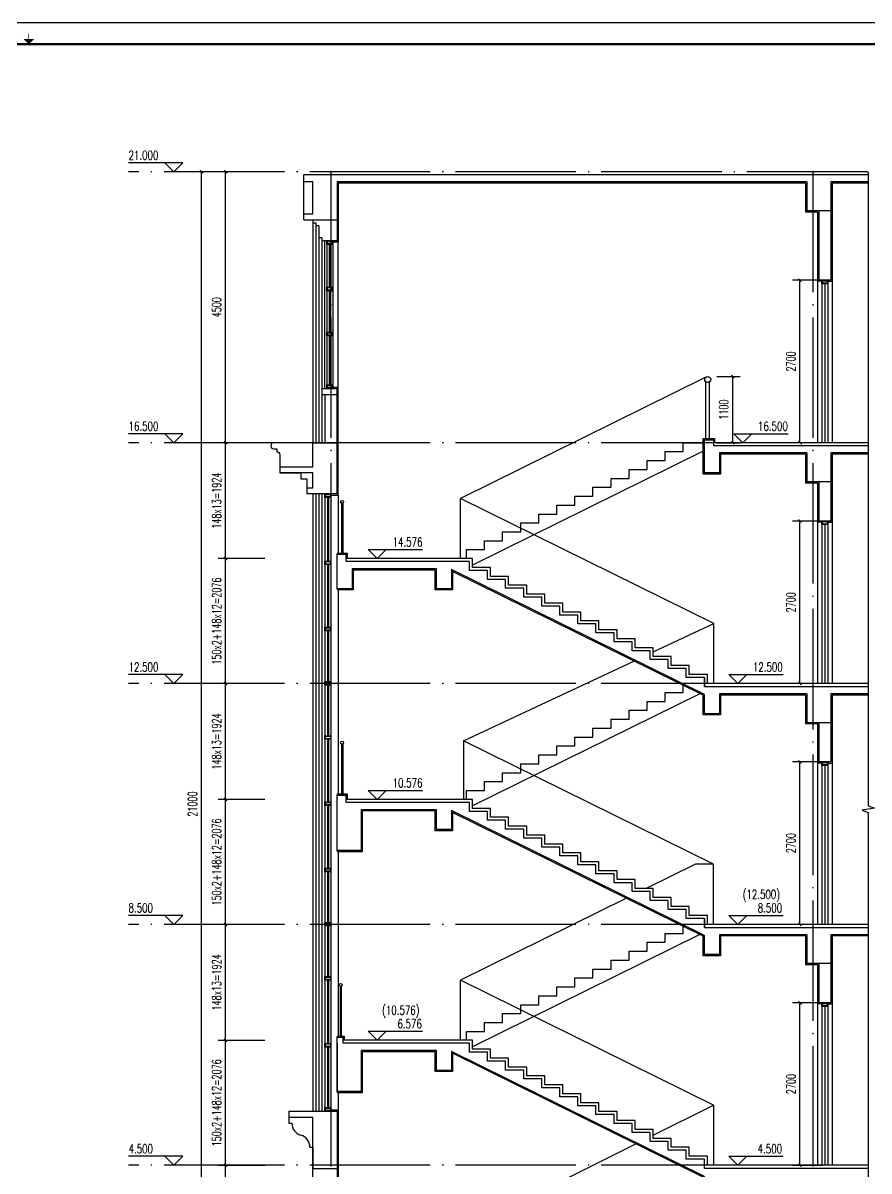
# Model space of a CAD drawing. Extents: x 239268 to 489116, y -316056 to -246175.
# Drawn here: x 328720 to 342769, y -265240 to -246175 of the extents above; entities that cross this region are included whole.
import ezdxf

# ---------------------------------------------------------------- set-up
doc = ezdxf.new("R2010")
doc.units = 0
doc.header["$LTSCALE"] = 1000
doc.header["$MEASUREMENT"] = 0
doc.linetypes.add('DOTE', pattern=[2.42, 2, -0.2, 0.02, -0.2])
doc.layers.get('0').update_dxf_attribs({"linetype": 'CONTINUOUS'})
doc.layers.get('Defpoints').update_dxf_attribs({"color": 6, "linetype": 'CONTINUOUS'})
for name, color, linetype in [('A-墙线', 2, 'CONTINUOUS'), ('A-立面看线', 117, 'CONTINUOUS'), ('A-装饰构件', 197, 'CONTINUOUS'), ('DIM_ELEV', 3, 'CONTINUOUS'), ('DIM_SYMB', 3, 'CONTINUOUS'), ('DOTE', 26, 'DOTE'), ('PUB_DIM', 3, 'CONTINUOUS'), ('PUB_TEXT', 7, 'CONTINUOUS'), ('STAIR', 4, 'CONTINUOUS'), ('WALL', 2, 'CONTINUOUS'), ('WINDOW', 4, 'CONTINUOUS'), ('图框', 85, 'CONTINUOUS'), ('看线', 87, 'CONTINUOUS'), ('看线1', 7, 'CONTINUOUS'), ('面层', 185, 'CONTINUOUS')]:
    doc.layers.add(name, color=color, linetype=linetype)
doc.styles.add('_TCH_DIM', font='SIMPLEX', dxfattribs={"bigfont": 'GBCBIG'})
doc.styles.add('DIM_FONT', font='SIMPLEX.shx', dxfattribs={"width": 0.65})
doc.dimstyles.new('DIMN50', dxfattribs={"dimscale": 0.5, "dimtxt": 300, "dimasz": 100, "dimexe": 250, "dimexo": 300, "dimgap": 150, "dimtad": 1, "dimdec": 0, "dimzin": 0, "dimdsep": 46, "dimtxsty": 'DIM_FONT', "dimblk": 'ARCHTICK', "dimcen": 0.09, "dimclrt": 7, "dimazin": 2, "dimtfac": 1, "dimtdec": 0, "dimtix": 1, "dimtmove": 2, "dimatfit": 3, "dimfxl": 0, "dimtolj": 1, "dimtzin": 0, "dimarcsym": 0})

# ---------------------------------------------------------------- blocks, each defined once
blk = doc.blocks.new('TJAD_TK_A0')
at = {"layer": '图框'}
blk.add_line((2162, 399.3), (973, 399.3), dxfattribs=at)
at = {"layer": '图框', "const_width": 0.3}
blk.add_lwpolyline([(1567.5, 391.74), (1567.5, 394.24)], dxfattribs=at)
at = {"layer": '图框', "const_width": 1.2}
blk.add_lwpolyline([(2152, -431.7), (2152, 389.3), (998, 389.3), (998, -431.7)], close=True, dxfattribs=at)
at = {"layer": '图框'}
blk.add_solid([(1565, 391.74), (1570, 391.74), (1567.5, 389.24)], dxfattribs=at)
blk = doc.blocks.new('_ArchTick')
at = {"color": 0, "linetype": 'ByBlock', "const_width": 0.4}
blk.add_lwpolyline([(-0.5, -0.5), (0.5, 0.5)], dxfattribs=at)
blk = doc.blocks.new('*D33')
at = {"layer": 'Defpoints', "color": 0}
for p in [(340090, -252046), (340506, -252046), (340090, -253146)]:
    blk.add_point(p, dxfattribs=at)
at = {"layer": 'PUB_DIM', "color": 0, "lineweight": -2}
for p, q in [((340240, -252046), (340631, -252046)), ((340506, -253146), (340506, -252046)), ((340240, -253146), (340631, -253146))]:
    blk.add_line(p, q, dxfattribs=at)
at = {"layer": 'PUB_DIM', "color": 0, "lineweight": -2, "xscale": 50, "yscale": 50, "zscale": 50}
for p, rotation in [((340506, -252046), 90), ((340506, -253146), 270)]:
    blk.add_blockref('_ArchTick', p, dxfattribs=dict(at, rotation=rotation))
at = {"layer": 'PUB_DIM', "color": 7, "insert": (340356, -252596), "char_height": 150, "attachment_point": 5, "rotation": 90, "style": 'DIM_FONT'}
blk.add_mtext('\\A1;1100', dxfattribs=at)
blk = doc.blocks.new('*D34')
at = {"layer": 'Defpoints', "color": 0}
for p in [(341622, -254446), (342140, -254446), (342140, -257146)]:
    blk.add_point(p, dxfattribs=at)
at = {"layer": 'PUB_DIM', "color": 0, "lineweight": -2}
for p, q in [((341990, -254446), (341497, -254446)), ((341622, -257146), (341622, -254446)), ((341990, -257146), (341497, -257146))]:
    blk.add_line(p, q, dxfattribs=at)
at = {"layer": 'PUB_DIM', "color": 0, "lineweight": -2, "xscale": 50, "yscale": 50, "zscale": 50}
for p, rotation in [((341622, -254446), 90), ((341622, -257146), 270)]:
    blk.add_blockref('_ArchTick', p, dxfattribs=dict(at, rotation=rotation))
at = {"layer": 'PUB_DIM', "color": 7, "insert": (341472, -255796), "char_height": 150, "attachment_point": 5, "rotation": 90, "style": 'DIM_FONT'}
blk.add_mtext('\\A1;2700', dxfattribs=at)
blk = doc.blocks.new('*D35')
at = {"layer": 'Defpoints', "color": 0}
for p in [(341622, -258446), (342140, -258446), (342140, -261146)]:
    blk.add_point(p, dxfattribs=at)
at = {"layer": 'PUB_DIM', "color": 0, "lineweight": -2}
for p, q in [((341990, -258446), (341497, -258446)), ((341622, -261146), (341622, -258446)), ((341990, -261146), (341497, -261146))]:
    blk.add_line(p, q, dxfattribs=at)
at = {"layer": 'PUB_DIM', "color": 0, "lineweight": -2, "xscale": 50, "yscale": 50, "zscale": 50}
for p, rotation in [((341622, -258446), 90), ((341622, -261146), 270)]:
    blk.add_blockref('_ArchTick', p, dxfattribs=dict(at, rotation=rotation))
at = {"layer": 'PUB_DIM', "color": 7, "insert": (341472, -259796), "char_height": 150, "attachment_point": 5, "rotation": 90, "style": 'DIM_FONT'}
blk.add_mtext('\\A1;2700', dxfattribs=at)
blk = doc.blocks.new('*D36')
at = {"layer": 'Defpoints', "color": 0}
for p in [(341622, -262446), (342140, -262446), (342140, -265146)]:
    blk.add_point(p, dxfattribs=at)
at = {"layer": 'PUB_DIM', "color": 0, "lineweight": -2}
for p, q in [((341990, -262446), (341497, -262446)), ((341622, -265146), (341622, -262446)), ((341990, -265146), (341497, -265146))]:
    blk.add_line(p, q, dxfattribs=at)
at = {"layer": 'PUB_DIM', "color": 0, "lineweight": -2, "xscale": 50, "yscale": 50, "zscale": 50}
for p, rotation in [((341622, -262446), 90), ((341622, -265146), 270)]:
    blk.add_blockref('_ArchTick', p, dxfattribs=dict(at, rotation=rotation))
at = {"layer": 'PUB_DIM', "color": 7, "insert": (341472, -263796), "char_height": 150, "attachment_point": 5, "rotation": 90, "style": 'DIM_FONT'}
blk.add_mtext('\\A1;2700', dxfattribs=at)
blk = doc.blocks.new('*D38')
at = {"layer": 'Defpoints', "color": 0}
for p in [(341622, -250446), (342140, -250446), (342140, -253146)]:
    blk.add_point(p, dxfattribs=at)
at = {"layer": 'PUB_DIM', "color": 0, "lineweight": -2}
for p, q in [((341990, -250446), (341497, -250446)), ((341622, -253146), (341622, -250446)), ((341990, -253146), (341497, -253146))]:
    blk.add_line(p, q, dxfattribs=at)
at = {"layer": 'PUB_DIM', "color": 0, "lineweight": -2, "xscale": 50, "yscale": 50, "zscale": 50}
for p, rotation in [((341622, -250446), 90), ((341622, -253146), 270)]:
    blk.add_blockref('_ArchTick', p, dxfattribs=dict(at, rotation=rotation))
at = {"layer": 'PUB_DIM', "color": 7, "insert": (341472, -251796), "char_height": 150, "attachment_point": 5, "rotation": 90, "style": 'DIM_FONT'}
blk.add_mtext('\\A1;2700', dxfattribs=at)
blk = doc.blocks.new('*D94')
at = {"layer": 'Defpoints', "color": 0}
for p in [(332085, -265146), (332885, -265146), (332885, -267396)]:
    blk.add_point(p, dxfattribs=at)
at = {"layer": 'PUB_DIM', "color": 0, "lineweight": -2}
for p, q in [((332735, -265146), (331960, -265146)), ((332085, -267396), (332085, -265146)), ((332735, -267396), (331960, -267396))]:
    blk.add_line(p, q, dxfattribs=at)
at = {"layer": 'PUB_DIM', "color": 0, "lineweight": -2, "xscale": 50, "yscale": 50, "zscale": 50}
for p, rotation in [((332085, -265146), 90), ((332085, -267396), 270)]:
    blk.add_blockref('_ArchTick', p, dxfattribs=dict(at, rotation=rotation))
at = {"layer": 'PUB_DIM', "color": 7, "insert": (331935, -266271), "char_height": 150, "attachment_point": 5, "rotation": 90, "style": 'DIM_FONT'}
blk.add_mtext('\\A1;150x15=2250', dxfattribs=at)
blk = doc.blocks.new('*D95')
at = {"layer": 'Defpoints', "color": 0}
for p in [(332085, -263070), (332885, -263070), (332885, -265146)]:
    blk.add_point(p, dxfattribs=at)
at = {"layer": 'PUB_DIM', "color": 0, "lineweight": -2}
for p, q in [((332735, -263070), (331960, -263070)), ((332085, -265146), (332085, -263070)), ((332735, -265146), (331960, -265146))]:
    blk.add_line(p, q, dxfattribs=at)
at = {"layer": 'PUB_DIM', "color": 0, "lineweight": -2, "xscale": 50, "yscale": 50, "zscale": 50}
for p, rotation in [((332085, -263070), 90), ((332085, -265146), 270)]:
    blk.add_blockref('_ArchTick', p, dxfattribs=dict(at, rotation=rotation))
at = {"layer": 'PUB_DIM', "color": 7, "insert": (331935, -264108), "char_height": 150, "attachment_point": 5, "rotation": 90, "style": 'DIM_FONT'}
blk.add_mtext('\\A1;150x2+148x12=2076', dxfattribs=at)
blk = doc.blocks.new('*D96')
at = {"layer": 'Defpoints', "color": 0}
for p in [(332085, -261146), (332885, -261146), (332885, -263070)]:
    blk.add_point(p, dxfattribs=at)
at = {"layer": 'PUB_DIM', "color": 0, "lineweight": -2}
for p, q in [((332735, -261146), (331960, -261146)), ((332085, -263070), (332085, -261146)), ((332735, -263070), (331960, -263070))]:
    blk.add_line(p, q, dxfattribs=at)
at = {"layer": 'PUB_DIM', "color": 0, "lineweight": -2, "xscale": 50, "yscale": 50, "zscale": 50}
for p, rotation in [((332085, -261146), 90), ((332085, -263070), 270)]:
    blk.add_blockref('_ArchTick', p, dxfattribs=dict(at, rotation=rotation))
at = {"layer": 'PUB_DIM', "color": 7, "insert": (331935, -262108), "char_height": 150, "attachment_point": 5, "rotation": 90, "style": 'DIM_FONT'}
blk.add_mtext('\\A1;148x13=1924', dxfattribs=at)
blk = doc.blocks.new('*D97')
at = {"layer": 'Defpoints', "color": 0}
for p in [(332085, -259070), (332885, -259070), (332885, -261146)]:
    blk.add_point(p, dxfattribs=at)
at = {"layer": 'PUB_DIM', "color": 0, "lineweight": -2}
for p, q in [((332735, -259070), (331960, -259070)), ((332085, -261146), (332085, -259070)), ((332735, -261146), (331960, -261146))]:
    blk.add_line(p, q, dxfattribs=at)
at = {"layer": 'PUB_DIM', "color": 0, "lineweight": -2, "xscale": 50, "yscale": 50, "zscale": 50}
for p, rotation in [((332085, -259070), 90), ((332085, -261146), 270)]:
    blk.add_blockref('_ArchTick', p, dxfattribs=dict(at, rotation=rotation))
at = {"layer": 'PUB_DIM', "color": 7, "insert": (331935, -260108), "char_height": 150, "attachment_point": 5, "rotation": 90, "style": 'DIM_FONT'}
blk.add_mtext('\\A1;150x2+148x12=2076', dxfattribs=at)
blk = doc.blocks.new('*D98')
at = {"layer": 'Defpoints', "color": 0}
for p in [(332085, -257146), (332885, -257146), (332885, -259070)]:
    blk.add_point(p, dxfattribs=at)
at = {"layer": 'PUB_DIM', "color": 0, "lineweight": -2}
for p, q in [((332735, -257146), (331960, -257146)), ((332085, -259070), (332085, -257146)), ((332735, -259070), (331960, -259070))]:
    blk.add_line(p, q, dxfattribs=at)
at = {"layer": 'PUB_DIM', "color": 0, "lineweight": -2, "xscale": 50, "yscale": 50, "zscale": 50}
for p, rotation in [((332085, -257146), 90), ((332085, -259070), 270)]:
    blk.add_blockref('_ArchTick', p, dxfattribs=dict(at, rotation=rotation))
at = {"layer": 'PUB_DIM', "color": 7, "insert": (331935, -258108), "char_height": 150, "attachment_point": 5, "rotation": 90, "style": 'DIM_FONT'}
blk.add_mtext('\\A1;148x13=1924', dxfattribs=at)
blk = doc.blocks.new('*D99')
at = {"layer": 'Defpoints', "color": 0}
for p in [(332085, -255070), (332885, -255070), (332885, -257146)]:
    blk.add_point(p, dxfattribs=at)
at = {"layer": 'PUB_DIM', "color": 0, "lineweight": -2}
for p, q in [((332735, -255070), (331960, -255070)), ((332085, -257146), (332085, -255070)), ((332735, -257146), (331960, -257146))]:
    blk.add_line(p, q, dxfattribs=at)
at = {"layer": 'PUB_DIM', "color": 0, "lineweight": -2, "xscale": 50, "yscale": 50, "zscale": 50}
for p, rotation in [((332085, -255070), 90), ((332085, -257146), 270)]:
    blk.add_blockref('_ArchTick', p, dxfattribs=dict(at, rotation=rotation))
at = {"layer": 'PUB_DIM', "color": 7, "insert": (331935, -256108), "char_height": 150, "attachment_point": 5, "rotation": 90, "style": 'DIM_FONT'}
blk.add_mtext('\\A1;150x2+148x12=2076', dxfattribs=at)
blk = doc.blocks.new('*D100')
at = {"layer": 'Defpoints', "color": 0}
for p in [(332085, -253146), (332885, -253146), (332885, -255070)]:
    blk.add_point(p, dxfattribs=at)
at = {"layer": 'PUB_DIM', "color": 0, "lineweight": -2}
for p, q in [((332735, -253146), (331960, -253146)), ((332085, -255070), (332085, -253146)), ((332735, -255070), (331960, -255070))]:
    blk.add_line(p, q, dxfattribs=at)
at = {"layer": 'PUB_DIM', "color": 0, "lineweight": -2, "xscale": 50, "yscale": 50, "zscale": 50}
for p, rotation in [((332085, -253146), 90), ((332085, -255070), 270)]:
    blk.add_blockref('_ArchTick', p, dxfattribs=dict(at, rotation=rotation))
at = {"layer": 'PUB_DIM', "color": 7, "insert": (331935, -254108), "char_height": 150, "attachment_point": 5, "rotation": 90, "style": 'DIM_FONT'}
blk.add_mtext('\\A1;148x13=1924', dxfattribs=at)
blk = doc.blocks.new('*D101')
at = {"layer": 'Defpoints', "color": 0}
for p in [(332085, -248646), (332885, -248646), (332885, -253146)]:
    blk.add_point(p, dxfattribs=at)
at = {"layer": 'PUB_DIM', "color": 0, "lineweight": -2}
for p, q in [((332735, -248646), (331960, -248646)), ((332085, -253146), (332085, -248646)), ((332735, -253146), (331960, -253146))]:
    blk.add_line(p, q, dxfattribs=at)
at = {"layer": 'PUB_DIM', "color": 0, "lineweight": -2, "xscale": 50, "yscale": 50, "zscale": 50}
for p, rotation in [((332085, -248646), 90), ((332085, -253146), 270)]:
    blk.add_blockref('_ArchTick', p, dxfattribs=dict(at, rotation=rotation))
at = {"layer": 'PUB_DIM', "color": 7, "insert": (331935, -250896), "char_height": 150, "attachment_point": 5, "rotation": 90, "style": 'DIM_FONT'}
blk.add_mtext('\\A1;4500', dxfattribs=at)
blk = doc.blocks.new('*D102')
at = {"layer": 'Defpoints', "color": 0}
for p in [(342758, -265146), (343558, -265146), (342758, -269646)]:
    blk.add_point(p, dxfattribs=at)
at = {"layer": 'PUB_DIM', "color": 0, "lineweight": -2}
for p, q in [((342908, -265146), (343683, -265146)), ((343558, -269646), (343558, -265146)), ((342908, -269646), (343683, -269646))]:
    blk.add_line(p, q, dxfattribs=at)
at = {"layer": 'PUB_DIM', "color": 0, "lineweight": -2, "xscale": 50, "yscale": 50, "zscale": 50}
for p, rotation in [((343558, -265146), 90), ((343558, -269646), 270)]:
    blk.add_blockref('_ArchTick', p, dxfattribs=dict(at, rotation=rotation))
at = {"layer": 'PUB_DIM', "color": 7, "insert": (343408, -267396), "char_height": 150, "attachment_point": 5, "rotation": 90, "style": 'DIM_FONT'}
blk.add_mtext('\\A1;4500', dxfattribs=at)
blk = doc.blocks.new('*D103')
at = {"layer": 'Defpoints', "color": 0}
for p in [(342758, -261146), (343558, -261146), (342758, -265146)]:
    blk.add_point(p, dxfattribs=at)
at = {"layer": 'PUB_DIM', "color": 0, "lineweight": -2}
for p, q in [((342908, -261146), (343683, -261146)), ((343558, -265146), (343558, -261146)), ((342908, -265146), (343683, -265146))]:
    blk.add_line(p, q, dxfattribs=at)
at = {"layer": 'PUB_DIM', "color": 0, "lineweight": -2, "xscale": 50, "yscale": 50, "zscale": 50}
for p, rotation in [((343558, -261146), 90), ((343558, -265146), 270)]:
    blk.add_blockref('_ArchTick', p, dxfattribs=dict(at, rotation=rotation))
at = {"layer": 'PUB_DIM', "color": 7, "insert": (343408, -263146), "char_height": 150, "attachment_point": 5, "rotation": 90, "style": 'DIM_FONT'}
blk.add_mtext('\\A1;4000', dxfattribs=at)
blk = doc.blocks.new('*D104')
at = {"layer": 'Defpoints', "color": 0}
for p in [(342758, -257146), (343558, -257146), (342758, -261146)]:
    blk.add_point(p, dxfattribs=at)
at = {"layer": 'PUB_DIM', "color": 0, "lineweight": -2}
for p, q in [((342908, -257146), (343683, -257146)), ((343558, -261146), (343558, -257146)), ((342908, -261146), (343683, -261146))]:
    blk.add_line(p, q, dxfattribs=at)
at = {"layer": 'PUB_DIM', "color": 0, "lineweight": -2, "xscale": 50, "yscale": 50, "zscale": 50}
for p, rotation in [((343558, -257146), 90), ((343558, -261146), 270)]:
    blk.add_blockref('_ArchTick', p, dxfattribs=dict(at, rotation=rotation))
at = {"layer": 'PUB_DIM', "color": 7, "insert": (343408, -259146), "char_height": 150, "attachment_point": 5, "rotation": 90, "style": 'DIM_FONT'}
blk.add_mtext('\\A1;4000', dxfattribs=at)
blk = doc.blocks.new('*D105')
at = {"layer": 'Defpoints', "color": 0}
for p in [(342758, -253146), (343558, -253146), (342758, -257146)]:
    blk.add_point(p, dxfattribs=at)
at = {"layer": 'PUB_DIM', "color": 0, "lineweight": -2}
for p, q in [((342908, -253146), (343683, -253146)), ((343558, -257146), (343558, -253146)), ((342908, -257146), (343683, -257146))]:
    blk.add_line(p, q, dxfattribs=at)
at = {"layer": 'PUB_DIM', "color": 0, "lineweight": -2, "xscale": 50, "yscale": 50, "zscale": 50}
for p, rotation in [((343558, -253146), 90), ((343558, -257146), 270)]:
    blk.add_blockref('_ArchTick', p, dxfattribs=dict(at, rotation=rotation))
at = {"layer": 'PUB_DIM', "color": 7, "insert": (343408, -255146), "char_height": 150, "attachment_point": 5, "rotation": 90, "style": 'DIM_FONT'}
blk.add_mtext('\\A1;4000', dxfattribs=at)
blk = doc.blocks.new('*D106')
at = {"layer": 'Defpoints', "color": 0}
for p in [(342758, -248646), (343558, -248646), (342758, -253146)]:
    blk.add_point(p, dxfattribs=at)
at = {"layer": 'PUB_DIM', "color": 0, "lineweight": -2}
for p, q in [((342908, -248646), (343683, -248646)), ((343558, -253146), (343558, -248646)), ((342908, -253146), (343683, -253146))]:
    blk.add_line(p, q, dxfattribs=at)
at = {"layer": 'PUB_DIM', "color": 0, "lineweight": -2, "xscale": 50, "yscale": 50, "zscale": 50}
for p, rotation in [((343558, -248646), 90), ((343558, -253146), 270)]:
    blk.add_blockref('_ArchTick', p, dxfattribs=dict(at, rotation=rotation))
at = {"layer": 'PUB_DIM', "color": 7, "insert": (343408, -250896), "char_height": 150, "attachment_point": 5, "rotation": 90, "style": 'DIM_FONT'}
blk.add_mtext('\\A1;4500', dxfattribs=at)
blk = doc.blocks.new('*D331')
at = {"layer": 'Defpoints', "color": 0}
for p in [(342758, -248646), (343958, -248646), (342758, -269646)]:
    blk.add_point(p, dxfattribs=at)
at = {"layer": 'PUB_DIM', "color": 0, "lineweight": -2}
for p, q in [((342908, -248646), (344083, -248646)), ((343958, -269646), (343958, -248646)), ((342908, -269646), (344083, -269646))]:
    blk.add_line(p, q, dxfattribs=at)
at = {"layer": 'PUB_DIM', "color": 0, "lineweight": -2, "xscale": 50, "yscale": 50, "zscale": 50}
for p, rotation in [((343958, -248646), 90), ((343958, -269646), 270)]:
    blk.add_blockref('_ArchTick', p, dxfattribs=dict(at, rotation=rotation))
at = {"layer": 'PUB_DIM', "color": 7, "insert": (343808, -259146), "char_height": 150, "attachment_point": 5, "rotation": 90, "style": 'DIM_FONT'}
blk.add_mtext('\\A1;21000', dxfattribs=at)
blk = doc.blocks.new('*D332')
at = {"layer": 'Defpoints', "color": 0}
for p in [(331685, -248646), (332885, -248646), (332885, -269646)]:
    blk.add_point(p, dxfattribs=at)
at = {"layer": 'PUB_DIM', "color": 0, "lineweight": -2}
for p, q in [((332735, -248646), (331560, -248646)), ((331685, -269646), (331685, -248646)), ((332735, -269646), (331560, -269646))]:
    blk.add_line(p, q, dxfattribs=at)
at = {"layer": 'PUB_DIM', "color": 0, "lineweight": -2, "xscale": 50, "yscale": 50, "zscale": 50}
for p, rotation in [((331685, -248646), 90), ((331685, -269646), 270)]:
    blk.add_blockref('_ArchTick', p, dxfattribs=dict(at, rotation=rotation))
at = {"layer": 'PUB_DIM', "color": 7, "insert": (331535, -259146), "char_height": 150, "attachment_point": 5, "rotation": 90, "style": 'DIM_FONT'}
blk.add_mtext('\\A1;21000', dxfattribs=at)

msp = doc.modelspace()

# ---------------------------------------------------------------- linework, layer by layer
at = {"layer": 'A-墙线'}
for p, q in [((341734.9, -248815.7), (341734.9, -249295.7)), ((342134.9, -248815.7), (342134.9, -249295.7)), ((341934.9, -249295.7), (341934.9, -250445.7)), ((341734.9, -253315.7), (341734.9, -253795.7)), ((342134.9, -253315.7), (342134.9, -253795.7)), ((341934.9, -253795.7), (341934.9, -254445.7)), ((341734.9, -257315.7), (341734.9, -257795.7)), ((342134.9, -257315.7), (342134.9, -257795.7)), ((341934.9, -257795.7), (341934.9, -258445.7)), ((341734.9, -261315.7), (341734.9, -261795.7)), ((342134.9, -261315.7), (342134.9, -261795.7)), ((341934.9, -261795.7), (341934.9, -262445.7))]:
    msp.add_line(p, q, dxfattribs=at)
at = {"layer": 'A-立面看线'}
for p, q in [((333734.9, -252245.7), (333734.9, -249795.7)), ((333954.9, -252225.7), (333954.9, -249815.7)), ((341914.9, -250465.7), (341914.9, -253145.7)), ((342154.9, -250465.7), (342154.9, -253145.7)), ((333534.9, -253995.7), (333534.9, -264245.7)), ((333584.9, -253995.7), (333584.9, -264245.7)), ((333634.9, -253995.7), (333634.9, -264245.7)), ((333684.9, -253995.7), (333684.9, -264245.7)), ((333954.9, -254015.7), (333954.9, -254977.7)), ((341914.9, -254465.7), (341914.9, -257145.7)), ((342154.9, -254465.7), (342154.9, -257145.7)), ((333954.9, -255589.7), (333954.9, -258977.7)), ((341914.9, -258465.7), (341914.9, -261145.7)), ((342154.9, -258465.7), (342154.9, -261145.7)), ((333954.9, -259939.7), (333954.9, -262999.7)), ((341914.9, -262465.7), (341914.9, -265145.7)), ((342154.9, -262465.7), (342154.9, -265145.7)), ((333934.9, -262999.7), (333934.9, -263019.7)), ((333954.9, -263939.7), (333954.9, -264225.7)), ((333134.9, -264245.7), (333684.9, -264245.7))]:
    msp.add_line(p, q, dxfattribs=at)
at = {"layer": 'A-装饰构件'}
for p, q in [((333534.9, -249495.7), (333534.9, -253145.7)), ((333584.9, -249545.7), (333584.9, -253145.7)), ((333634.9, -249745.7), (333634.9, -253145.7)), ((333684.9, -249795.7), (333684.9, -252245.7)), ((333684.9, -252345.7), (333684.9, -253145.7))]:
    msp.add_line(p, q, dxfattribs=at)
at = {"layer": 'DIM_ELEV'}
for p, q in [((331373.8, -248495.7), (330473.8, -248495.7)), ((331223.8, -248645.7), (331073.8, -248495.7)), ((331223.8, -248645.7), (331373.8, -248495.7)), ((332084.9, -248645.7), (331073.8, -248645.7)), ((331373.8, -252995.7), (330473.8, -252995.7)), ((331223.8, -253145.7), (331073.8, -252995.7)), ((331223.8, -253145.7), (331373.8, -252995.7)), ((340675.7, -253145.7), (340525.7, -252995.7)), ((340525.7, -252995.7), (341425.7, -252995.7)), ((340675.7, -253145.7), (340825.7, -252995.7)), ((332084.9, -253145.7), (331073.8, -253145.7)), ((334603.6, -255069.7), (334453.6, -254919.7)), ((334453.6, -254919.7), (335353.6, -254919.7)), ((334603.6, -255069.7), (334753.6, -254919.7)), ((331373.8, -256995.7), (330473.8, -256995.7)), ((331223.8, -257145.7), (331073.8, -256995.7)), ((331223.8, -257145.7), (331373.8, -256995.7)), ((340590.9, -257145.7), (340440.9, -256995.7)), ((340440.9, -256995.7), (341340.9, -256995.7)), ((340590.9, -257145.7), (340740.9, -256995.7)), ((332084.9, -257145.7), (331073.8, -257145.7)), ((334603.6, -259069.7), (334453.6, -258919.7)), ((334453.6, -258919.7), (335353.6, -258919.7)), ((334603.6, -259069.7), (334753.6, -258919.7)), ((331373.8, -260995.7), (330473.8, -260995.7)), ((331223.8, -261145.7), (331073.8, -260995.7)), ((331223.8, -261145.7), (331373.8, -260995.7)), ((340590.9, -261145.7), (340440.9, -260995.7)), ((340440.9, -260995.7), (341340.9, -260995.7)), ((340590.9, -261145.7), (340740.9, -260995.7)), ((332084.9, -261145.7), (331073.8, -261145.7)), ((334603.6, -263069.7), (334453.6, -262919.7)), ((334453.6, -262919.7), (335353.6, -262919.7)), ((334603.6, -263069.7), (334753.6, -262919.7)), ((331373.8, -264995.7), (330473.8, -264995.7)), ((331223.8, -265145.7), (331073.8, -264995.7)), ((331223.8, -265145.7), (331373.8, -264995.7)), ((340590.9, -265145.7), (340440.9, -264995.7)), ((340440.9, -264995.7), (341340.9, -264995.7)), ((340590.9, -265145.7), (340740.9, -264995.7)), ((332084.9, -265145.7), (331073.8, -265145.7))]:
    msp.add_line(p, q, dxfattribs=at)
at = {"layer": 'DIM_SYMB'}
msp.add_lwpolyline([(342757.5, -248645.7), (342757.5, -259174.4), (342862.5, -259212.7), (342652.5, -259249.7), (342757.5, -259286.9), (342757.5, -269815.7)], dxfattribs=at)
at = {"layer": 'DOTE'}
for p, q in [((345162.7, -248645.7), (330473.8, -248645.7)), ((333834.9, -248645.7), (333834.9, -267815.7)), ((341834.9, -248645.7), (341834.9, -274624.2)), ((345162.7, -253145.7), (330473.8, -253145.7)), ((345162.7, -257145.7), (330473.8, -257145.7)), ((345162.7, -261145.7), (330473.8, -261145.7)), ((345162.7, -265145.7), (330473.8, -265145.7))]:
    msp.add_line(p, q, dxfattribs=at)
at = {"layer": 'STAIR'}
for p, q in [((340060.3, -253075.7), (340060.3, -252135.7)), ((340120.3, -253075.7), (340120.3, -252135.7)), ((340192.1, -256148.7), (335985, -254071)), ((335985, -255069.7), (335985, -254071)), ((334009.9, -254150.6), (334009.9, -254977.7)), ((334029.9, -254150.6), (334029.9, -254977.7)), ((340192.1, -257145.7), (340192.1, -256148.7)), ((336034.9, -258095.6), (336034.9, -259069.7)), ((334009.9, -258150.6), (334009.9, -258977.7)), ((334029.9, -258150.6), (334029.9, -258977.7)), ((335984.9, -263069.7), (335984.9, -262071)), ((333984.9, -262172.6), (333984.9, -262999.7)), ((334004.9, -262172.6), (334004.9, -262999.7)), ((340185.5, -264145.4), (340185.5, -265145.7))]:
    msp.add_line(p, q, dxfattribs=at)
for points in [[(340184.9, -261145.7), (340184.9, -260145.1), (336034.9, -258095.6)], [(340185.5, -264145.4), (335984.9, -262070.9)]]:
    msp.add_lwpolyline(points, dxfattribs=at)
at = {"layer": 'WALL'}
for p, q in [((342757.5, -248695.7), (333384.9, -248695.7)), ((333384.9, -249445.7), (333384.9, -248695.7)), ((333534.9, -248815.7), (333384.9, -248815.7)), ((333534.9, -249345.7), (333534.9, -248815.7)), ((333934.9, -248815.7), (333934.9, -249795.7)), ((341734.9, -248815.7), (333934.9, -248815.7)), ((342757.5, -248815.7), (342134.9, -248815.7)), ((333384.9, -249345.7), (333534.9, -249345.7)), ((342134.9, -249295.7), (341734.9, -249295.7)), ((342134.9, -249295.7), (342134.9, -250445.7)), ((333384.9, -249445.7), (333934.9, -249445.7)), ((333534.9, -249445.7), (333534.9, -249495.7)), ((333534.9, -249495.7), (333584.9, -249495.7)), ((333584.9, -249495.7), (333584.9, -249545.7)), ((333634.9, -249545.7), (333584.9, -249545.7)), ((333634.9, -249545.7), (333634.9, -249745.7)), ((333684.9, -249745.7), (333634.9, -249745.7)), ((333684.9, -249745.7), (333684.9, -249795.7)), ((333934.9, -249795.7), (333684.9, -249795.7)), ((342134.9, -250445.7), (341934.9, -250445.7)), ((333684.9, -252245.7), (333934.9, -252245.7)), ((333684.9, -252245.7), (333684.9, -252345.7)), ((333684.9, -252345.7), (333934.9, -252345.7)), ((333734.9, -252345.7), (333734.9, -253145.7)), ((333934.9, -253995.7), (333934.9, -252245.7)), ((333534.9, -253545.7), (333534.9, -253145.7)), ((333534.9, -253145.7), (333934.9, -253145.7)), ((340184.9, -253095.7), (340184.9, -253195.7)), ((342757.5, -253195.7), (340184.9, -253195.7)), ((332984.9, -253545.7), (333534.9, -253545.7)), ((333534.9, -253645.7), (332984.9, -253645.7)), ((333534.9, -253895.7), (333534.9, -253645.7)), ((333434.9, -253895.7), (333534.9, -253895.7)), ((333434.9, -253895.7), (333434.9, -253995.7)), ((342134.9, -253795.7), (341734.9, -253795.7)), ((342134.9, -253795.7), (342134.9, -254445.7)), ((333934.9, -253995.7), (333434.9, -253995.7)), ((342134.9, -254445.7), (341934.9, -254445.7)), ((341734.9, -257315.7), (340284.9, -257315.7)), ((340284.9, -257315.7), (340284.9, -257645.7)), ((342757.5, -257315.7), (342134.9, -257315.7)), ((342134.9, -257795.7), (341734.9, -257795.7)), ((342134.9, -257795.7), (342134.9, -258445.7)), ((342134.9, -258445.7), (341934.9, -258445.7)), ((341734.9, -261315.7), (340284.9, -261315.7)), ((340284.9, -261315.7), (340284.9, -261645.7)), ((342757.5, -261315.7), (342134.9, -261315.7)), ((342134.9, -261795.7), (341734.9, -261795.7)), ((342134.9, -261795.7), (342134.9, -262445.7)), ((342134.9, -262445.7), (341934.9, -262445.7)), ((333934.9, -263119.7), (333934.9, -263919.7)), ((333134.9, -264245.7), (333934.9, -264245.7)), ((333134.9, -264245.7), (333134.9, -264345.7)), ((333934.9, -264245.7), (333934.9, -265995.7)), ((333134.9, -264345.7), (333534.9, -264345.7)), ((333534.9, -265995.7), (333534.9, -264345.7)), ((333534.9, -265195.7), (333934.9, -265195.7)), ((342757.5, -265195.7), (340034.9, -265195.7))]:
    msp.add_line(p, q, dxfattribs=at)
for points in [[(341734.9, -253315.7), (340284.9, -253315.7), (340284.9, -253645.7), (340034.9, -253645.7), (340034.9, -253095.7), (340184.9, -253095.7)], [(342757.5, -253315.7), (342134.9, -253315.7)], [(340284.9, -257645.7), (340034.9, -257645.7), (340034.9, -257327.7), (335834.9, -255252.9), (335834.9, -255569.7), (335584.9, -255569.7), (335584.9, -255239.7), (334184.9, -255239.7), (334184.9, -255569.7), (333934.9, -255569.7), (333934.9, -254997.7), (334084.9, -254997.7)], [(340034.9, -257195.7), (340034.9, -257045.7), (339734.9, -257045.7), (339734.9, -256895.7), (339734.9, -256895.7), (339434.9, -256895.7), (339434.9, -256747.7), (339134.9, -256747.7), (339134.9, -256599.7), (338834.9, -256599.7), (338834.9, -256451.7), (338534.9, -256451.7), (338534.9, -256303.7), (338234.9, -256303.7), (338234.9, -256155.7), (337934.9, -256155.7), (337934.9, -256007.7), (337634.9, -256007.7), (337634.9, -255859.7), (337334.9, -255859.7), (337334.9, -255711.7), (337034.9, -255711.7), (337034.9, -255563.7), (336734.9, -255563.7), (336734.9, -255415.7), (336434.9, -255415.7), (336434.9, -255267.7), (336134.9, -255267.7), (336134.9, -255119.7), (334084.9, -255119.7), (334084.9, -254997.7)], [(340034.9, -257045.7), (340034.9, -257195.7), (342757.5, -257195.7)], [(340284.9, -261645.7), (340034.9, -261645.7), (340034.9, -261327.7), (335834.9, -259252.9), (335834.9, -259569.7), (335584.9, -259569.7), (335584.9, -259239.7), (334334.9, -259239.7), (334334.9, -259919.7), (333934.9, -259919.7), (333934.9, -258997.7), (334084.9, -258997.7)], [(340034.9, -261195.7), (340034.9, -261045.7), (339734.9, -261045.7), (339734.9, -260895.7), (339734.9, -260895.7), (339434.9, -260895.7), (339434.9, -260747.7), (339134.9, -260747.7), (339134.9, -260599.7), (338834.9, -260599.7), (338834.9, -260451.7), (338534.9, -260451.7), (338534.9, -260303.7), (338234.9, -260303.7), (338234.9, -260155.7), (337934.9, -260155.7), (337934.9, -260007.7), (337634.9, -260007.7), (337634.9, -259859.7), (337334.9, -259859.7), (337334.9, -259711.7), (337034.9, -259711.7), (337034.9, -259563.7), (336734.9, -259563.7), (336734.9, -259415.7), (336434.9, -259415.7), (336434.9, -259267.7), (336134.9, -259267.7), (336134.9, -259119.7), (334084.9, -259119.7), (334084.9, -258997.7)], [(340034.9, -261045.7), (340034.9, -261195.7), (342757.5, -261195.7)], [(340284.9, -261645.7), (340034.9, -261645.7), (340034.9, -261407.5)], [(340284.9, -265645.7), (340034.9, -265645.7), (340034.9, -265329.6), (335834.9, -263252.9), (335834.9, -263569.7), (335584.9, -263569.7), (335584.9, -263239.7), (334334.9, -263239.7), (334334.9, -263919.7), (333934.9, -263919.7), (333934.9, -263019.7), (334034.9, -263019.7)], [(340034.9, -265195.7), (340034.9, -265045.7), (339734.9, -265045.7), (339734.9, -264895.7), (339734.9, -264895.7), (339434.9, -264895.7), (339434.9, -264747.7), (339134.9, -264747.7), (339134.9, -264599.7), (338834.9, -264599.7), (338834.9, -264451.7), (338534.9, -264451.7), (338534.9, -264303.7), (338234.9, -264303.7), (338234.9, -264155.7), (337934.9, -264155.7), (337934.9, -264007.7), (337634.9, -264007.7), (337634.9, -263859.7), (337334.9, -263859.7), (337334.9, -263711.7), (337034.9, -263711.7), (337034.9, -263563.7), (336734.9, -263563.7), (336734.9, -263415.7), (336434.9, -263415.7), (336434.9, -263267.7), (336134.9, -263267.7), (336134.9, -263119.7), (334034.9, -263119.7), (334034.9, -263019.7)]]:
    msp.add_lwpolyline(points, dxfattribs=at)
msp.add_circle((340090.3, -252095.7), 50, dxfattribs=at)
at = {"layer": 'WINDOW', "linetype": 'Continuous'}
for p, q in [((333764.9, -249855.7), (333764.9, -250560.7)), ((333804.9, -249855.7), (333804.9, -250560.7)), ((333814.9, -249855.7), (333814.9, -250560.7)), ((333824.9, -249855.7), (333824.9, -250560.7)), ((333864.9, -249855.7), (333864.9, -250560.7)), ((341984.9, -250505.7), (341984.9, -253145.7)), ((342034.9, -250505.7), (342034.9, -253145.7)), ((342084.9, -250505.7), (342084.9, -253145.7)), ((333764.9, -250620.7), (333764.9, -251310.7)), ((333804.9, -250620.7), (333804.9, -251310.7)), ((333814.9, -250620.7), (333814.9, -251310.7)), ((333824.9, -250620.7), (333824.9, -251310.7)), ((333864.9, -250620.7), (333864.9, -251310.7)), ((333764.9, -251370.7), (333764.9, -252185.7)), ((333804.9, -251370.7), (333804.9, -252185.7)), ((333814.9, -251370.7), (333814.9, -252185.7)), ((333824.9, -251370.7), (333824.9, -252185.7)), ((333864.9, -251370.7), (333864.9, -252185.7)), ((333734.9, -254055.7), (333734.9, -255110.7)), ((333774.9, -254055.7), (333774.9, -255110.7)), ((333784.9, -254055.7), (333784.9, -255110.7)), ((333794.9, -254055.7), (333794.9, -255110.7)), ((333834.9, -254055.7), (333834.9, -255110.7)), ((341984.9, -254505.7), (341984.9, -257145.7)), ((342034.9, -254505.7), (342034.9, -257145.7)), ((342084.9, -254505.7), (342084.9, -257145.7)), ((333734.9, -255170.7), (333734.9, -256210.7)), ((333774.9, -255170.7), (333774.9, -256210.7)), ((333784.9, -255170.7), (333784.9, -256210.7)), ((333794.9, -255170.7), (333794.9, -256210.7)), ((333834.9, -255170.7), (333834.9, -256210.7)), ((333734.9, -256270.7), (333734.9, -257110.7)), ((333774.9, -256270.7), (333774.9, -257110.7)), ((333784.9, -256270.7), (333784.9, -257110.7)), ((333794.9, -256270.7), (333794.9, -257110.7)), ((333834.9, -256270.7), (333834.9, -257110.7)), ((333734.9, -257170.7), (333734.9, -258010.7)), ((333774.9, -257170.7), (333774.9, -258010.7)), ((333784.9, -257170.7), (333784.9, -258010.7)), ((333794.9, -257170.7), (333794.9, -258010.7)), ((333834.9, -257170.7), (333834.9, -258010.7)), ((333734.9, -258070.7), (333734.9, -259110.7)), ((333774.9, -258070.7), (333774.9, -259110.7)), ((333784.9, -258070.7), (333784.9, -259110.7)), ((333794.9, -258070.7), (333794.9, -259110.7)), ((333834.9, -258070.7), (333834.9, -259110.7)), ((341984.9, -258505.7), (341984.9, -261145.7)), ((342034.9, -258505.7), (342034.9, -261145.7)), ((342084.9, -258505.7), (342084.9, -261145.7)), ((333734.9, -259170.7), (333734.9, -260210.7)), ((333774.9, -259170.7), (333774.9, -260210.7)), ((333784.9, -259170.7), (333784.9, -260210.7)), ((333794.9, -259170.7), (333794.9, -260210.7)), ((333834.9, -259170.7), (333834.9, -260210.7)), ((333734.9, -260270.7), (333734.9, -261110.7)), ((333774.9, -260270.7), (333774.9, -261110.7)), ((333784.9, -260270.7), (333784.9, -261110.7)), ((333794.9, -260270.7), (333794.9, -261110.7)), ((333834.9, -260270.7), (333834.9, -261110.7)), ((333734.9, -261170.7), (333734.9, -262010.7)), ((333774.9, -261170.7), (333774.9, -262010.7)), ((333784.9, -261170.7), (333784.9, -262010.7)), ((333794.9, -261170.7), (333794.9, -262010.7)), ((333834.9, -261170.7), (333834.9, -262010.7)), ((333734.9, -262070.7), (333734.9, -263120.7)), ((333774.9, -262070.7), (333774.9, -263120.7)), ((333784.9, -262070.7), (333784.9, -263120.7)), ((333794.9, -262070.7), (333794.9, -263120.7)), ((333834.9, -262070.7), (333834.9, -263120.7)), ((341984.9, -262505.7), (341984.9, -265145.7)), ((342034.9, -262505.7), (342034.9, -265145.7)), ((342084.9, -262505.7), (342084.9, -265145.7)), ((333734.9, -263180.7), (333734.9, -264185.7)), ((333774.9, -263180.7), (333774.9, -264185.7)), ((333784.9, -263180.7), (333784.9, -264185.7)), ((333794.9, -263180.7), (333794.9, -264185.7)), ((333834.9, -263180.7), (333834.9, -264185.7))]:
    msp.add_line(p, q, dxfattribs=at)
at = {"layer": '图框', "color": 1}
msp.add_lwpolyline([(308705, -246528.2), (346633.4, -246528.2), (346633.4, -275521.9), (308705, -275521.9)], close=True, dxfattribs=at)
at = {"layer": '看线', "color": 251}
for p, q in [((340014.9, -253287), (336184.9, -255176.5)), ((339184.9, -256620.4), (340192.1, -256148.7)), ((336034.9, -258095.6), (338863, -256771.1)), ((339959.3, -257314.4), (336184.9, -259176.5)), ((339888.8, -260145.1), (339068.7, -260549.7)), ((340184.9, -260145.1), (339888.8, -260145.1)), ((338741.5, -260711.1), (335984.9, -262071)), ((339961.1, -261313.5), (336184.9, -263176.5))]:
    msp.add_line(p, q, dxfattribs=at)
for points in [[(340050.6, -252065.3), (335985, -254071)], [(336084.9, -255069.7), (336084.9, -254921.7), (336384.9, -254921.7), (336384.9, -254773.7), (336684.9, -254773.7), (336684.9, -254625.7), (336984.9, -254625.7), (336984.9, -254477.7), (337284.9, -254477.7), (337284.9, -254329.7), (337584.9, -254329.7), (337584.9, -254181.7), (337884.9, -254181.7), (337884.9, -254033.7), (338184.9, -254033.7), (338184.9, -253885.7), (338484.9, -253885.7), (338484.9, -253737.7), (338784.9, -253737.7), (338784.9, -253589.7), (339084.9, -253589.7), (339084.9, -253441.7), (339384.9, -253441.7), (339384.9, -253293.7), (339684.9, -253293.7), (339684.9, -253145.7), (340014.9, -253145.7)], [(336084.9, -259069.7), (336084.9, -258921.7), (336384.9, -258921.7), (336384.9, -258773.7), (336684.9, -258773.7), (336684.9, -258625.7), (336984.9, -258625.7), (336984.9, -258477.7), (337284.9, -258477.7), (337284.9, -258329.7), (337584.9, -258329.7), (337584.9, -258181.7), (337884.9, -258181.7), (337884.9, -258033.7), (338184.9, -258033.7), (338184.9, -257885.7), (338484.9, -257885.7), (338484.9, -257737.7), (338784.9, -257737.7), (338784.9, -257589.7), (339084.9, -257589.7), (339084.9, -257441.7), (339384.9, -257441.7), (339384.9, -257293.7), (339684.9, -257293.7), (339684.9, -257177.1)], [(336084.9, -263069.7), (336084.9, -262921.7), (336384.9, -262921.7), (336384.9, -262773.7), (336684.9, -262773.7), (336684.9, -262625.7), (336984.9, -262625.7), (336984.9, -262477.7), (337284.9, -262477.7), (337284.9, -262329.7), (337584.9, -262329.7), (337584.9, -262181.7), (337884.9, -262181.7), (337884.9, -262033.7), (338184.9, -262033.7), (338184.9, -261885.7), (338484.9, -261885.7), (338484.9, -261737.7), (338784.9, -261737.7), (338784.9, -261589.7), (339084.9, -261589.7), (339084.9, -261441.7), (339384.9, -261441.7), (339384.9, -261293.7), (339684.9, -261293.7), (339684.9, -261177.1)], [(339184.9, -264645.7), (340185.5, -264145.4)], [(335684.9, -266395.7), (338897.4, -264789.4)]]:
    msp.add_lwpolyline(points, dxfattribs=at)
at = {"layer": '看线1'}
for p, q in [((333134.9, -264345.7), (333134.9, -264445.7)), ((333134.9, -264445.7), (333184.9, -264445.7)), ((333484.9, -264845.7), (333534.9, -264845.7)), ((333534.9, -264845.7), (333534.9, -265195.7))]:
    msp.add_line(p, q, dxfattribs=at)
for points in [[(333764.9, -249795.7), (333864.9, -249795.7), (333864.9, -249855.7), (333764.9, -249855.7)], [(333774.9, -249805.7), (333854.9, -249805.7), (333854.9, -249845.7), (333774.9, -249845.7)], [(341984.9, -250445.7), (342084.9, -250445.7), (342084.9, -250505.7), (341984.9, -250505.7)], [(341994.9, -250455.7), (342074.9, -250455.7), (342074.9, -250495.7), (341994.9, -250495.7)], [(333764.9, -250560.7), (333864.9, -250560.7), (333864.9, -250620.7), (333764.9, -250620.7)], [(333774.9, -250570.7), (333854.9, -250570.7), (333854.9, -250610.7), (333774.9, -250610.7)], [(333764.9, -251310.7), (333864.9, -251310.7), (333864.9, -251370.7), (333764.9, -251370.7)], [(333774.9, -251320.7), (333854.9, -251320.7), (333854.9, -251360.7), (333774.9, -251360.7)], [(333764.9, -252185.7), (333864.9, -252185.7), (333864.9, -252245.7), (333764.9, -252245.7)], [(333774.9, -252195.7), (333854.9, -252195.7), (333854.9, -252235.7), (333774.9, -252235.7)], [(333734.9, -253995.7), (333834.9, -253995.7), (333834.9, -254055.7), (333734.9, -254055.7)], [(333744.9, -254005.7), (333824.9, -254005.7), (333824.9, -254045.7), (333744.9, -254045.7)], [(341984.9, -254445.7), (342084.9, -254445.7), (342084.9, -254505.7), (341984.9, -254505.7)], [(341994.9, -254455.7), (342074.9, -254455.7), (342074.9, -254495.7), (341994.9, -254495.7)], [(333734.9, -255110.7), (333834.9, -255110.7), (333834.9, -255170.7), (333734.9, -255170.7)], [(333744.9, -255120.7), (333824.9, -255120.7), (333824.9, -255160.7), (333744.9, -255160.7)], [(333734.9, -256210.7), (333834.9, -256210.7), (333834.9, -256270.7), (333734.9, -256270.7)], [(333744.9, -256220.7), (333824.9, -256220.7), (333824.9, -256260.7), (333744.9, -256260.7)], [(333734.9, -257110.7), (333834.9, -257110.7), (333834.9, -257170.7), (333734.9, -257170.7)], [(333744.9, -257120.7), (333824.9, -257120.7), (333824.9, -257160.7), (333744.9, -257160.7)], [(333734.9, -258010.7), (333834.9, -258010.7), (333834.9, -258070.7), (333734.9, -258070.7)], [(333744.9, -258020.7), (333824.9, -258020.7), (333824.9, -258060.7), (333744.9, -258060.7)], [(341984.9, -258445.7), (342084.9, -258445.7), (342084.9, -258505.7), (341984.9, -258505.7)], [(341994.9, -258455.7), (342074.9, -258455.7), (342074.9, -258495.7), (341994.9, -258495.7)], [(333734.9, -259110.7), (333834.9, -259110.7), (333834.9, -259170.7), (333734.9, -259170.7)], [(333744.9, -259120.7), (333824.9, -259120.7), (333824.9, -259160.7), (333744.9, -259160.7)], [(333734.9, -260210.7), (333834.9, -260210.7), (333834.9, -260270.7), (333734.9, -260270.7)], [(333744.9, -260220.7), (333824.9, -260220.7), (333824.9, -260260.7), (333744.9, -260260.7)], [(333734.9, -261110.7), (333834.9, -261110.7), (333834.9, -261170.7), (333734.9, -261170.7)], [(333744.9, -261120.7), (333824.9, -261120.7), (333824.9, -261160.7), (333744.9, -261160.7)], [(333734.9, -262010.7), (333834.9, -262010.7), (333834.9, -262070.7), (333734.9, -262070.7)], [(333744.9, -262020.7), (333824.9, -262020.7), (333824.9, -262060.7), (333744.9, -262060.7)], [(341984.9, -262445.7), (342084.9, -262445.7), (342084.9, -262505.7), (341984.9, -262505.7)], [(341994.9, -262455.7), (342074.9, -262455.7), (342074.9, -262495.7), (341994.9, -262495.7)], [(333734.9, -263120.7), (333834.9, -263120.7), (333834.9, -263180.7), (333734.9, -263180.7)], [(333744.9, -263130.7), (333824.9, -263130.7), (333824.9, -263170.7), (333744.9, -263170.7)], [(333734.9, -264185.7), (333834.9, -264185.7), (333834.9, -264245.7), (333734.9, -264245.7)], [(333744.9, -264195.7), (333824.9, -264195.7), (333824.9, -264235.7), (333744.9, -264235.7)]]:
    msp.add_lwpolyline(points, close=True, dxfattribs=at)
msp.add_lwpolyline([(333534.9, -253145.7), (332884.9, -253145.7, 0.9999652), (332884.9, -253245.7), (332934.9, -253245.7), (332934.9, -253295.7, -0.4142136), (332984.9, -253345.7), (332984.9, -253645.7), (333334.9, -253645.7), (333334.9, -253745.7), (333434.9, -253745.7), (333434.9, -253895.7)], format="xyb", dxfattribs=at)
for centre in [(334019.9, -254127.7), (334019.9, -258127.7), (333994.9, -262149.7)]:
    msp.add_circle(centre, 25, dxfattribs=at)
for centre, start, end in [((333393.2, -264445.7), 180, 253.7398), ((333276.6, -264845.7), 0, 73.7398)]:
    msp.add_arc(centre, 208.3, start, end, dxfattribs=at)
at = {"layer": '面层'}
for p, q in [((333954.9, -248835.7), (333954.9, -249815.7)), ((341714.9, -248835.7), (333954.9, -248835.7)), ((341714.9, -248835.7), (341714.9, -249315.7)), ((341914.9, -249315.7), (341714.9, -249315.7)), ((341914.9, -249315.7), (341914.9, -250465.7)), ((333954.9, -249815.7), (333864.9, -249815.7)), ((341984.9, -250465.7), (341914.9, -250465.7)), ((342084.9, -250465.7), (342154.9, -250465.7)), ((333864.9, -252225.7), (333954.9, -252225.7)), ((333954.9, -254015.7), (333954.9, -252225.7)), ((340204.9, -253075.7), (340204.9, -253145.7)), ((341714.9, -253335.7), (341714.9, -253815.7)), ((341914.9, -253815.7), (341714.9, -253815.7)), ((341914.9, -253815.7), (341914.9, -254465.7)), ((333834.9, -254015.7), (333954.9, -254015.7)), ((341984.9, -254465.7), (341914.9, -254465.7)), ((342084.9, -254465.7), (342154.9, -254465.7)), ((333934.9, -254977.7), (333934.9, -254997.7)), ((333934.9, -255569.7), (333934.9, -255589.7)), ((341714.9, -257335.7), (341714.9, -257815.7)), ((342154.9, -257335.7), (342154.9, -258465.7)), ((341914.9, -257815.7), (341714.9, -257815.7)), ((341914.9, -257815.7), (341914.9, -258465.7)), ((341984.9, -258465.7), (341914.9, -258465.7)), ((342084.9, -258465.7), (342154.9, -258465.7)), ((333934.9, -258977.7), (333934.9, -258997.7)), ((333934.9, -259919.7), (333934.9, -259939.7)), ((341714.9, -261335.7), (340304.9, -261335.7)), ((340304.9, -261335.7), (340304.9, -261665.7)), ((341714.9, -261335.7), (341714.9, -261815.7)), ((342154.9, -261335.7), (342154.9, -262465.7)), ((341914.9, -261815.7), (341714.9, -261815.7)), ((341914.9, -261815.7), (341914.9, -262465.7)), ((341984.9, -262465.7), (341914.9, -262465.7)), ((342084.9, -262465.7), (342154.9, -262465.7)), ((333934.9, -263919.7), (333934.9, -263939.7))]:
    msp.add_line(p, q, dxfattribs=at)
for points in [[(342757.5, -248835.7), (342154.9, -248835.7), (342154.9, -250465.7)], [(341714.9, -253335.7), (340304.9, -253335.7), (340304.9, -253665.7), (340014.9, -253665.7), (340014.9, -253075.7), (340204.9, -253075.7)], [(342757.5, -253145.7), (340184.9, -253145.7)], [(342757.5, -253335.7), (342154.9, -253335.7), (342154.9, -254465.7)], [(333934.9, -254977.7), (334104.9, -254977.7), (334104.9, -255069.7)], [(342757.5, -257145.7), (340084.9, -257145.7), (340084.9, -256995.7), (339784.9, -256995.7), (339784.9, -256845.7), (339484.9, -256845.7), (339484.9, -256697.7), (339184.9, -256697.7), (339184.9, -256549.7), (338884.9, -256549.7), (338884.9, -256401.7), (338584.9, -256401.7), (338584.9, -256253.7), (338284.9, -256253.7), (338284.9, -256105.7), (337984.9, -256105.7), (337984.9, -255957.7), (337684.9, -255957.7), (337684.9, -255809.7), (337384.9, -255809.7), (337384.9, -255661.7), (337084.9, -255661.7), (337084.9, -255513.7), (336784.9, -255513.7), (336784.9, -255365.7), (336484.9, -255365.7), (336484.9, -255217.7), (336184.9, -255217.7), (336184.9, -255069.7), (334084.9, -255069.7)], [(341714.9, -257335.7), (340304.9, -257335.7), (340304.9, -257665.7), (340014.9, -257665.7), (340014.9, -257340.1), (335854.9, -255285.1), (335854.9, -255589.7), (335564.9, -255589.7), (335564.9, -255259.7), (334204.9, -255259.7), (334204.9, -255589.7), (333934.9, -255589.7)], [(342757.5, -257335.7), (342154.9, -257335.7)], [(333934.9, -258977.7), (334104.9, -258977.7), (334104.9, -259069.7)], [(342757.5, -261145.7), (340084.9, -261145.7), (340084.9, -260995.7), (339784.9, -260995.7), (339784.9, -260845.7), (339484.9, -260845.7), (339484.9, -260697.7), (339184.9, -260697.7), (339184.9, -260549.7), (338884.9, -260549.7), (338884.9, -260401.7), (338584.9, -260401.7), (338584.9, -260253.7), (338284.9, -260253.7), (338284.9, -260105.7), (337984.9, -260105.7), (337984.9, -259957.7), (337684.9, -259957.7), (337684.9, -259809.7), (337384.9, -259809.7), (337384.9, -259661.7), (337084.9, -259661.7), (337084.9, -259513.7), (336784.9, -259513.7), (336784.9, -259365.7), (336484.9, -259365.7), (336484.9, -259217.7), (336184.9, -259217.7), (336184.9, -259069.7), (334084.9, -259069.7)], [(340304.9, -261665.7), (340014.9, -261665.7), (340014.9, -261340.1), (335854.9, -259285.1), (335854.9, -259589.7), (335564.9, -259589.7), (335564.9, -259259.7), (334354.9, -259259.7), (334354.9, -259939.7), (333934.9, -259939.7)], [(342757.5, -261335.7), (342154.9, -261335.7)], [(333934.9, -262999.7), (334054.9, -262999.7), (334054.9, -263069.7)], [(342757.5, -265145.7), (340084.9, -265145.7), (340084.9, -264995.7), (339784.9, -264995.7), (339784.9, -264845.7), (339484.9, -264845.7), (339484.9, -264697.7), (339184.9, -264697.7), (339184.9, -264549.7), (338884.9, -264549.7), (338884.9, -264401.7), (338584.9, -264401.7), (338584.9, -264253.7), (338284.9, -264253.7), (338284.9, -264105.7), (337984.9, -264105.7), (337984.9, -263957.7), (337684.9, -263957.7), (337684.9, -263809.7), (337384.9, -263809.7), (337384.9, -263661.7), (337084.9, -263661.7), (337084.9, -263513.7), (336784.9, -263513.7), (336784.9, -263365.7), (336484.9, -263365.7), (336484.9, -263217.7), (336184.9, -263217.7), (336184.9, -263069.7), (334034.9, -263069.7)], [(340304.9, -265665.7), (340014.9, -265665.7), (340014.9, -265342), (335854.9, -263285.1), (335854.9, -263589.7), (335564.9, -263589.7), (335564.9, -263259.7), (334354.9, -263259.7), (334354.9, -263939.7), (333934.9, -263939.7)], [(333834.9, -264225.7), (333954.9, -264225.7), (333954.9, -265175.7), (333954.9, -265175.7), (333954.9, -266315.7), (333834.9, -266315.7)]]:
    msp.add_lwpolyline(points, dxfattribs=at)

# ---------------------------------------------------------------- block references
at = {"layer": '图框', "xscale": 35.31510107015492, "yscale": 35.31510107015492, "zscale": 35.31510107015458}
msp.add_blockref('TJAD_TK_A0', (273460.5, -260276.3), dxfattribs=at)

# ---------------------------------------------------------------- texts
at = {"layer": 'PUB_TEXT', "style": '_TCH_DIM', "width": 0.705882}
for s, p in [('21.000', (330473.8, -248445.7)), ('16.500', (330473.8, -252945.7)), ('16.500', (340925.7, -252945.7)), ('14.576', (334858.6, -254869.7)), ('12.500', (330473.8, -256945.7)), ('12.500', (340840.9, -256945.7)), ('10.576', (334858.6, -258869.7)), ('(12.500)', (340670.9, -260720.7)), ('8.500', (330473.8, -260945.7)), ('8.500', (340920.9, -260945.7)), ('(10.576)', (334683.6, -262644.7)), ('6.576', (334938.6, -262869.7)), ('4.500', (330473.8, -264945.7)), ('4.500', (340920.9, -264945.7))]:
    msp.add_text(s, height=148.75, dxfattribs=at).set_placement(p)

# ---------------------------------------------------------------- dimensions: what is measured, and where the dimension line sits
at = {"layer": 'PUB_DIM'}
for p1, p2, distance, picture, middle in [((332884.9, -269645.7), (332884.9, -248645.7), 1200, '*D332', (331534.9, -259145.7)), ((332884.9, -253145.7), (332884.9, -248645.7), 800, '*D101', (331934.9, -250895.7)), ((342757.5, -253145.7), (342757.5, -248645.7), -800, '*D106', (343407.5, -250895.7)), ((342757.5, -269645.7), (342757.5, -248645.7), -1200, '*D331', (343807.5, -259145.7)), ((342140.3, -253145.7), (342140.3, -250445.7), 518.8, '*D38', (341471.5, -251795.7)), ((340090.3, -253145.7), (340090.3, -252045.7), -416.1, '*D33', (340356.4, -252595.7)), ((342757.5, -257145.7), (342757.5, -253145.7), -800, '*D105', (343407.5, -255145.7)), ((342140.3, -257145.7), (342140.3, -254445.7), 518.8, '*D34', (341471.5, -255795.7)), ((342757.5, -261145.7), (342757.5, -257145.7), -800, '*D104', (343407.5, -259145.7)), ((342140.3, -261145.7), (342140.3, -258445.7), 518.8, '*D35', (341471.5, -259795.7)), ((342757.5, -265145.7), (342757.5, -261145.7), -800, '*D103', (343407.5, -263145.7)), ((342140.3, -265145.7), (342140.3, -262445.7), 518.8, '*D36', (341471.5, -263795.7)), ((342757.5, -269645.7), (342757.5, -265145.7), -800, '*D102', (343407.5, -267395.7))]:
    dim = msp.add_aligned_dim(p1=p1, p2=p2, distance=distance, dimstyle='DIMN50', dxfattribs=at)
    dim.commit()
    dim.dimension.update_dxf_attribs({"geometry": picture, "text_midpoint": middle})
for p1, p2, text, picture, middle in [((332884.9, -255069.7), (332884.9, -253145.7), '148x13=1924', '*D100', (331934.9, -254107.7)), ((332884.9, -257145.7), (332884.9, -255069.7), '150x2+148x12=2076', '*D99', (331934.9, -256107.7)), ((332884.9, -259069.7), (332884.9, -257145.7), '148x13=1924', '*D98', (331934.9, -258107.7)), ((332884.9, -261145.7), (332884.9, -259069.7), '150x2+148x12=2076', '*D97', (331934.9, -260107.7)), ((332884.9, -263069.7), (332884.9, -261145.7), '148x13=1924', '*D96', (331934.9, -262107.7)), ((332884.9, -265145.7), (332884.9, -263069.7), '150x2+148x12=2076', '*D95', (331934.9, -264107.7)), ((332884.9, -267395.7), (332884.9, -265145.7), '150x15=2250', '*D94', (331934.9, -266270.7))]:
    dim = msp.add_aligned_dim(p1=p1, p2=p2, distance=800, text=text, dimstyle='DIMN50', dxfattribs=at)
    dim.commit()
    dim.dimension.update_dxf_attribs({"geometry": picture, "text_midpoint": middle})

doc.saveas('drawing.dxf')
